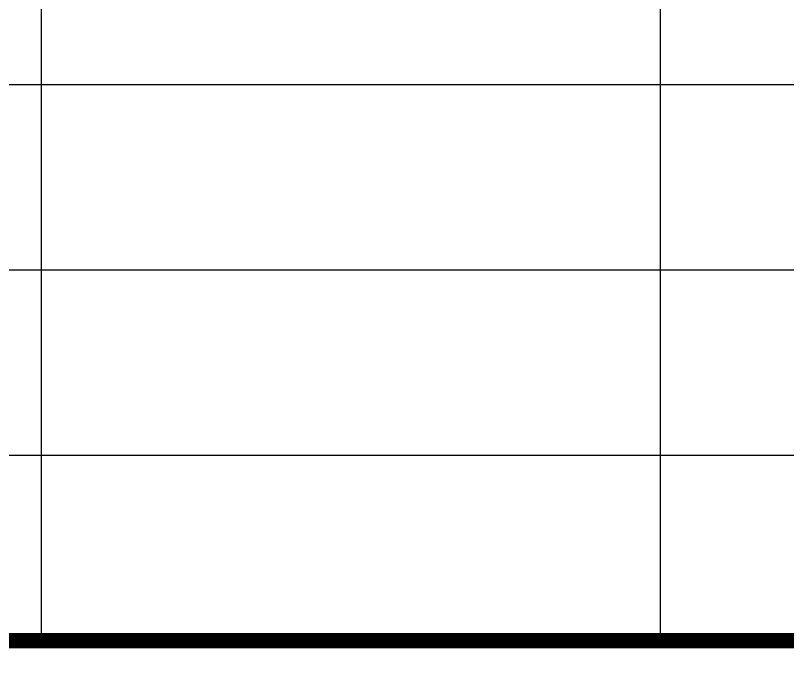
# Model space of a CAD drawing. Extents: x -228436 to 200315, y -41539 to 163917.
# Drawn here: x 68467 to 70967, y 30645 to 32789 of the extents above; entities that cross this region are included whole.
import ezdxf

# ---------------------------------------------------------------- set-up
doc = ezdxf.new("R2010")
doc.units = 0
doc.header["$LTSCALE"] = 1000
doc.header["$MEASUREMENT"] = 0

# ---------------------------------------------------------------- blocks, each defined once
blk = doc.blocks.new('图签信息')
at = {"const_width": 0.5}
for points in [[(-65, 574), (-65, 500.5), (0, 500.5), (0, 574)], [(-65, 0), (0, 0), (0, 500.5), (-65, 500.5)]]:
    blk.add_lwpolyline(points, close=True, dxfattribs=at)
at = {"const_width": 0.05}
for points in [[(-39.145, 566.5), (-39.145, 500.5)], [(-19.101, 566.5), (-19.101, 500.5)], [(-65, 518.5), (0, 518.5)], [(-65, 512.5), (0, 512.5)], [(-65, 512.5), (0, 512.5)], [(-65, 506.5), (0, 506.5)], [(-65, 500.5), (0, 500.5)]]:
    blk.add_lwpolyline(points, dxfattribs=at)
blk = doc.blocks.new('图签-A1')
at = {"color": 2}
blk.add_blockref('图签信息', (0, 0), dxfattribs=at)
blk = doc.blocks.new('X-104 13#平面')
at = {"xscale": 100, "yscale": 100, "zscale": 100}
blk.add_blockref('图签-A1', (72465.5, -19285.2), dxfattribs=at)

msp = doc.modelspace()

# ---------------------------------------------------------------- block references
msp.add_blockref('X-104 13#平面', (0, 0))

doc.saveas('drawing.dxf')
